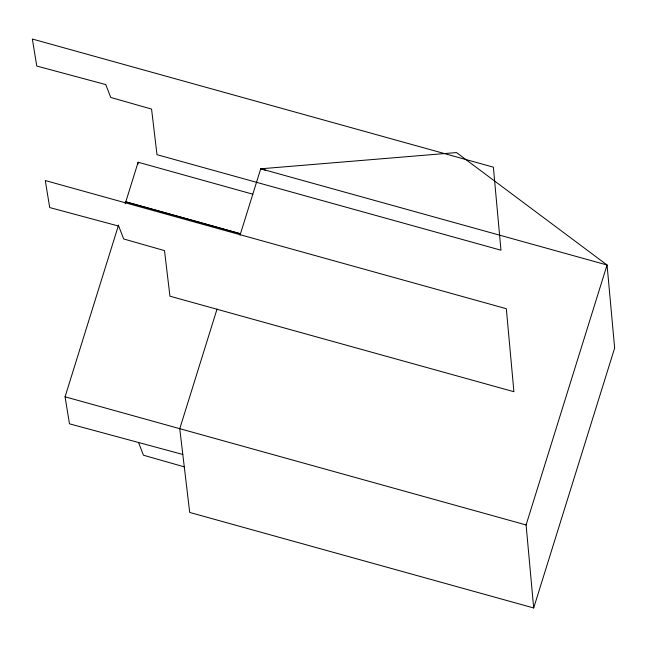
<?xml version="1.0" encoding="UTF-8"?>
<svg xmlns="http://www.w3.org/2000/svg" width="647" height="647" viewBox="0 0 647 647"><rect width="100%" height="100%" fill="white"/><g stroke="black" fill="none" stroke-linecap="round" stroke-linejoin="round"><path stroke-width="0.97" d="M137.892 164.225L138.126 162.235L252.815 194.189M182.81 454.477L69.472 423.817L65.064 396.797L118.579 225.002M125.186 203.765L138.126 162.235M217.028 309.072L179.753 428.751L189.708 512.448L533.686 607.97L614.65 348.021L607.056 265.003L456.515 152.579L260.717 168.802L240.029 235.233M533.686 607.97L526.092 524.952L607.056 265.003L260.717 168.802L265.488 170.137M65.064 396.797L526.092 524.952M184.29 466.867L143.456 455.221L138.466 442.346M105.752 84.571L36.758 66.043L32.35 39.03L493.378 167.177L500.964 250.203L156.995 154.673L151.568 109.092L110.742 97.446L105.752 84.571M118.692 226.086L49.698 207.558L45.29 180.545L506.318 308.7L513.912 391.718L169.935 296.189L164.508 250.615L123.682 238.969L118.692 226.086M199.705 222.358L125.793 201.84L240.474 233.793L199.705 222.358"/></g></svg>
